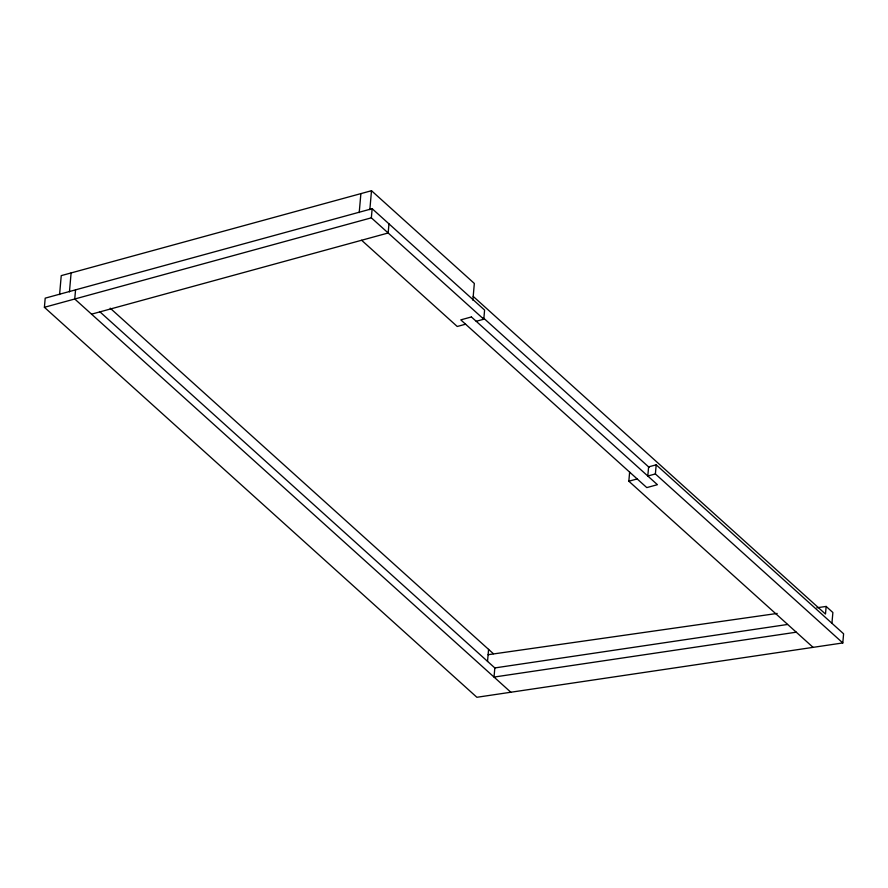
<?xml version="1.0" encoding="UTF-8"?>
<svg xmlns="http://www.w3.org/2000/svg" width="888" height="888" viewBox="0 0 888 888"><rect width="100%" height="100%" fill="white"/><g stroke="black" fill="none" stroke-linecap="round" stroke-linejoin="round"><path stroke-width="1.33" d="M842.801 642.945L655.388 473.948L647.807 476.024L648.606 466.888L656.188 464.813L843.6 633.799L842.801 642.945L476.878 697.28L44.4 307.304L45.199 298.157L372.15 208.691L484.593 310.079L483.794 319.214L476.212 321.29M59.585 294.583L61.239 275.635L371.495 190.72L474.336 283.45L472.871 300.211M69.442 291.886L71.107 272.938M75.547 289.854L74.747 299.001L510.844 692.229M359.218 212.587L360.883 193.628M369.841 209.679L371.495 190.72M483.794 319.214L371.351 217.826L372.15 208.691M388.966 223.854L388.167 232.989L91.564 314.163M487.512 661.505L488.578 649.372M99.567 311.522L494.827 667.931L494.028 677.067L796.27 632.189M813.086 647.352L628.837 481.218L629.636 472.083M655.388 473.948L656.188 464.813M816.849 607.769L826.151 606.437L825.485 614.052L473.204 296.403M831.923 623.387L832.877 612.509L826.151 606.437M44.4 307.304L371.351 217.826M465.59 324.198L457.242 326.484L361.616 240.26M628.837 481.218L637.184 478.932M494.827 667.931L787.49 624.475M488.111 654.711L777.2 613.43M483.172 317.715L649.128 467.366M110.19 308.18L493.384 653.712M471.406 316.961L460.783 319.869L646.797 487.601L657.42 484.693L471.406 316.961"/></g></svg>
